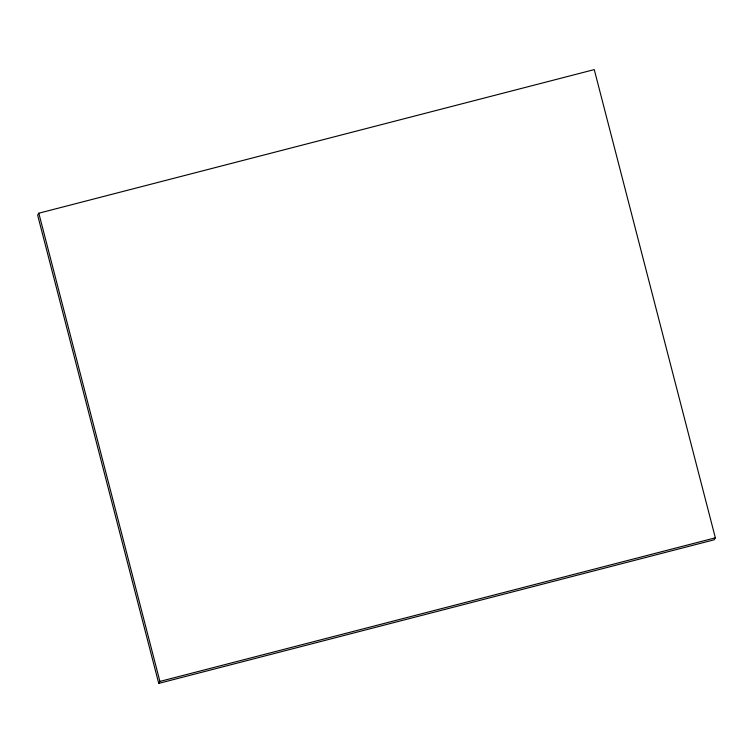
<?xml version="1.0" encoding="UTF-8"?>
<svg xmlns="http://www.w3.org/2000/svg" width="753" height="753" viewBox="0 0 753 753"><rect width="100%" height="100%" fill="white"/><g stroke="black" fill="none" stroke-linecap="round" stroke-linejoin="round"><path stroke-width="1.13" d="M38.808 213.212L37.65 215.179L158.742 683.395L714.192 539.788L715.35 537.821L594.258 69.605L38.808 213.212L159.9 681.427L158.742 683.395M159.9 681.427L715.35 537.821"/></g></svg>
